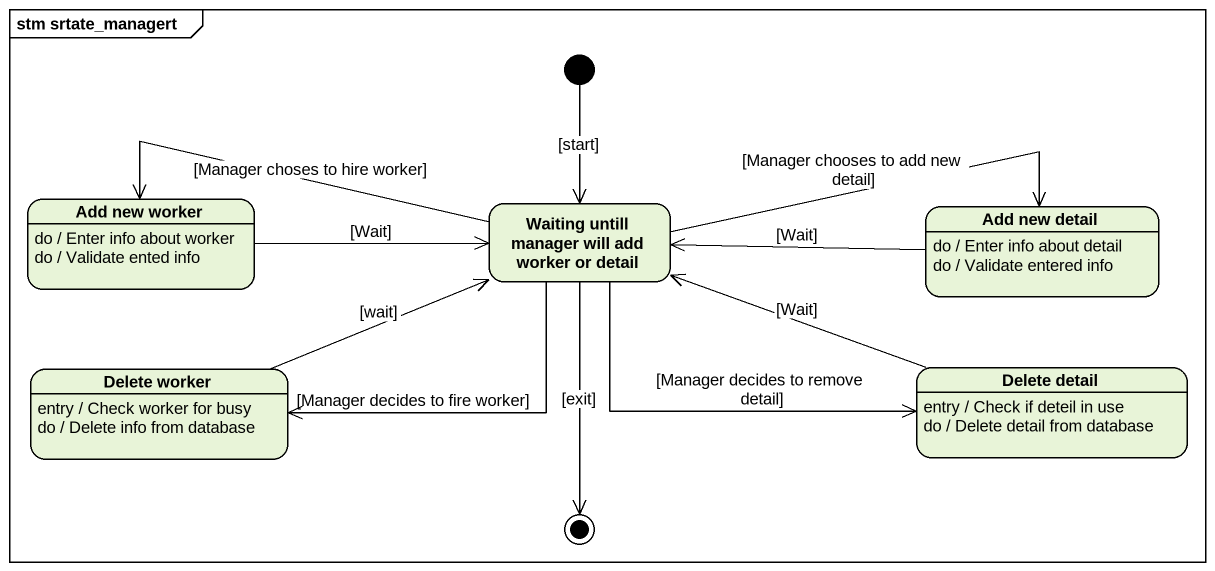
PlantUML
@startuml
mainframe stm srtate_managert
hide empty description
state "Add new worker" as Add_new_worker
Add_new_worker : do / Enter info about worker
Add_new_worker : do / Validate ented info
state "Waiting untill manager will add worker or detail" as Waiting_untill_manager_will
state "Add new detail" as Add_new_detail
Add_new_detail : do / Enter info about detail
Add_new_detail : do / Validate entered info
state "Delete worker" as Delete_worker
Delete_worker : entry / Check worker for busy
Delete_worker : do / Delete info from database
state "Delete detail" as Delete_detail
Delete_detail : entry / Check if deteil in use
Delete_detail : do / Delete detail from database
[*] --> Waiting_untill_manager_will : [start]
Add_new_worker -right-> Waiting_untill_manager_will : [Wait]
Waiting_untill_manager_will -left-> Add_new_worker : [Manager choses to hire worker]
Waiting_untill_manager_will -right-> Add_new_detail : [Manager chooses to add new detail]
Waiting_untill_manager_will -left-> Delete_worker : [Manager decides to fire worker]
Waiting_untill_manager_will -right-> Delete_detail : [Manager decides to remove detail]
Add_new_detail -left-> Waiting_untill_manager_will : [Wait]
Delete_worker -right-> Waiting_untill_manager_will : [wait]
Delete_detail -left-> Waiting_untill_manager_will : [Wait]
Waiting_untill_manager_will --> [*] : [exit]
@enduml
